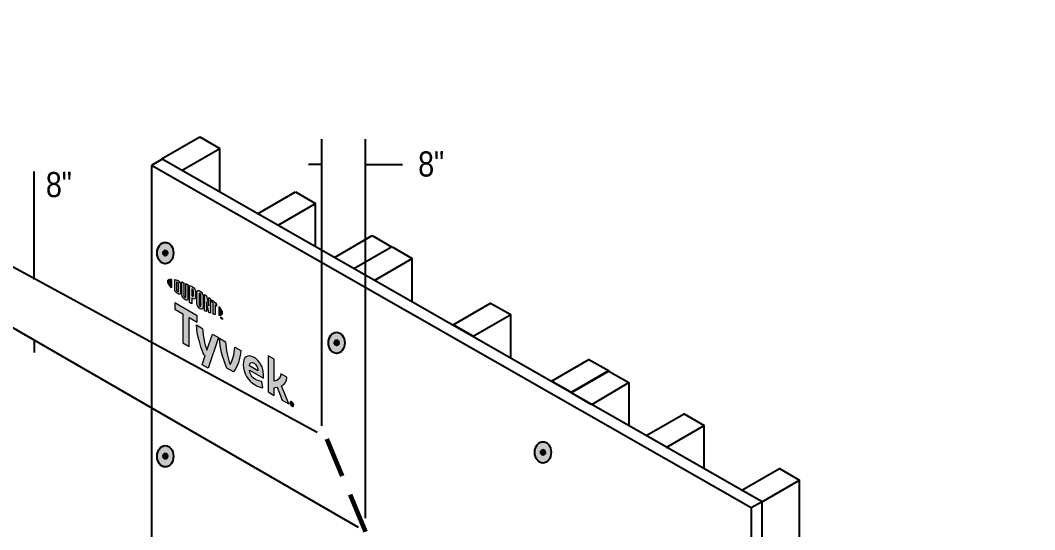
# Model space of a CAD drawing. Header units: inches. Extents: x -20.7 to 76.3, y -55.2 to 19.1.
# Drawn here: x -6.56 to -0.24, y -1.38 to 1.79 of the extents above; entities that cross this region are included whole.
import ezdxf

# ---------------------------------------------------------------- set-up
doc = ezdxf.new("R2010")
doc.units = ezdxf.units.IN
doc.header["$MEASUREMENT"] = 0
doc.linetypes.add('AI-Linetype-32', pattern=[0.375113, 0.250075, -0.125038])
for name, color, linetype, lineweight in [('G-ANNO-TTLB', 7, 'Continuous', 0), ('LOGOS', 7, 'Continuous', 0), ('TYVEK', 7, 'Continuous', 0)]:
    doc.layers.add(name, color=color, linetype=linetype, lineweight=lineweight)

# ---------------------------------------------------------------- blocks, each defined once
blk = doc.blocks.new('Block_25')
at = {"layer": 'TYVEK', "color": 1, "lineweight": 25, "true_color": 0xff0000}
for p, q in [((-6.4709, 0.1825), (-6.4709, 0.8538)), ((-4.7096, -0.7707), (-6.6272, 0.2729)), ((-4.4513, -1.3631), (-6.6272, -0.1044)), ((-6.4709, -0.1948), (-6.4709, -0.273))]:
    blk.add_line(p, q, dxfattribs=at)
at = {"layer": 'TYVEK', "insert": (-6.3964, 0.6912), "char_height": 0.2, "attachment_point": 7, "rotation": 0.99986}
blk.add_mtext('\\C1;\\c255;\\FArial Narrow|b0|i0|c1;\\H0.156298;\\W1.000002;8"', dxfattribs=at)
blk = doc.blocks.new('Block_518')
at = {"layer": 'LOGOS', "true_color": 0x848484, "transparency": 33554687}
h = blk.add_hatch(color=252, dxfattribs=at)
h.dxf.hatch_style = 2
edge = h.paths.add_edge_path()
edge.add_spline(control_points=[(-5.6389, 0.1706), (-5.6389, 0.1606), (-5.6304, 0.1463), (-5.6156, 0.1297), (-5.6156, 0.1297), (-5.6156, 0.1844), (-5.6156, 0.1844), (-5.6304, 0.185), (-5.6389, 0.1805), (-5.6389, 0.1706)], knot_values=[0, 0, 0, 0, 1, 1, 1, 2, 2, 2, 3, 3, 3, 3], degree=3, periodic=0)
h = blk.add_hatch(color=252, dxfattribs=at)
h.dxf.hatch_style = 2
edge = h.paths.add_edge_path()
edge.add_spline(control_points=[(-5.5711, 0.1091), (-5.5711, 0.1049), (-5.5733, 0.1047), (-5.5759, 0.1063), (-5.578, 0.1074), (-5.5811, 0.1101), (-5.5837, 0.1124), (-5.5837, 0.1124), (-5.5837, 0.1648), (-5.5837, 0.1648), (-5.5811, 0.1641), (-5.578, 0.1631), (-5.5759, 0.1619), (-5.5733, 0.1604), (-5.5711, 0.1577), (-5.5711, 0.1535), (-5.5711, 0.1535), (-5.5711, 0.1091), (-5.5711, 0.1091)], knot_values=[0, 0, 0, 0, 1, 1, 1, 2, 2, 2, 3, 3, 3, 4, 4, 4, 5, 5, 5, 6, 6, 6, 6], degree=3, periodic=0)
edge = h.paths.add_edge_path()
edge.add_spline(control_points=[(-5.5742, 0.1746), (-5.5784, 0.177), (-5.5843, 0.179), (-5.5951, 0.1814), (-5.5951, 0.1814), (-5.5951, 0.1089), (-5.5951, 0.1089), (-5.5856, 0.1001), (-5.5784, 0.094), (-5.5742, 0.0916), (-5.5647, 0.0861), (-5.5593, 0.0897), (-5.5593, 0.1004), (-5.5593, 0.1004), (-5.5593, 0.1486), (-5.5593, 0.1486), (-5.5593, 0.1593), (-5.5647, 0.1691), (-5.5742, 0.1746)], knot_values=[0, 0, 0, 0, 1, 1, 1, 2, 2, 2, 3, 3, 3, 4, 4, 4, 5, 5, 5, 6, 6, 6, 6], degree=3, periodic=0)
h = blk.add_hatch(color=252, dxfattribs=at)
h.dxf.hatch_style = 2
edge = h.paths.add_edge_path()
edge.add_spline(control_points=[(-5.5261, 0.0746), (-5.5261, 0.0704), (-5.5273, 0.0684), (-5.5319, 0.0717), (-5.5364, 0.0749), (-5.5376, 0.0778), (-5.5376, 0.0828), (-5.5376, 0.0828), (-5.5376, 0.1617), (-5.5376, 0.1617), (-5.5406, 0.1631), (-5.5472, 0.1659), (-5.5501, 0.1671), (-5.5501, 0.1671), (-5.5501, 0.0872), (-5.5501, 0.0872), (-5.5501, 0.0744), (-5.5447, 0.0663), (-5.5319, 0.0573), (-5.5202, 0.049), (-5.513, 0.0516), (-5.513, 0.0658), (-5.513, 0.0658), (-5.513, 0.1502), (-5.513, 0.1502), (-5.5155, 0.1514), (-5.5235, 0.1553), (-5.5261, 0.1565), (-5.5261, 0.1565), (-5.5261, 0.0746), (-5.5261, 0.0746)], knot_values=[0, 0, 0, 0, 1, 1, 1, 2, 2, 2, 3, 3, 3, 4, 4, 4, 5, 5, 5, 6, 6, 6, 7, 7, 7, 8, 8, 8, 9, 9, 9, 10, 10, 10, 10], degree=3, periodic=0)
h = blk.add_hatch(color=252, dxfattribs=at)
h.dxf.hatch_style = 2
edge = h.paths.add_edge_path()
edge.add_spline(control_points=[(-5.4786, 0.0818), (-5.4786, 0.0773), (-5.48, 0.0758), (-5.4853, 0.0788), (-5.4853, 0.0788), (-5.4898, 0.0814), (-5.4898, 0.0814), (-5.4898, 0.0814), (-5.4898, 0.1234), (-5.4898, 0.1234), (-5.4878, 0.1223), (-5.4867, 0.1217), (-5.4855, 0.121), (-5.4798, 0.1177), (-5.4786, 0.1145), (-5.4786, 0.1099), (-5.4786, 0.1099), (-5.4786, 0.0818), (-5.4786, 0.0818)], knot_values=[0, 0, 0, 0, 1, 1, 1, 2, 2, 2, 3, 3, 3, 4, 4, 4, 5, 5, 5, 6, 6, 6, 6], degree=3, periodic=0)
edge = h.paths.add_edge_path()
edge.add_spline(control_points=[(-5.4847, 0.1354), (-5.487, 0.1367), (-5.4953, 0.1412), (-5.5029, 0.145), (-5.5029, 0.145), (-5.5029, 0.0387), (-5.5029, 0.0387), (-5.5003, 0.0371), (-5.4935, 0.0328), (-5.4898, 0.0306), (-5.4898, 0.0306), (-5.4898, 0.0666), (-5.4898, 0.0666), (-5.4898, 0.0666), (-5.4847, 0.0637), (-5.4847, 0.0637), (-5.4711, 0.0559), (-5.4654, 0.0596), (-5.4654, 0.0731), (-5.4654, 0.0731), (-5.4654, 0.1044), (-5.4654, 0.1044), (-5.4654, 0.1177), (-5.4718, 0.1279), (-5.4847, 0.1354)], knot_values=[0, 0, 0, 0, 1, 1, 1, 2, 2, 2, 3, 3, 3, 4, 4, 4, 5, 5, 5, 6, 6, 6, 7, 7, 7, 8, 8, 8, 8], degree=3, periodic=0)
h = blk.add_hatch(color=252, dxfattribs=at)
h.dxf.hatch_style = 2
edge = h.paths.add_edge_path()
edge.add_spline(control_points=[(-5.432, 0.0179), (-5.432, 0.0137), (-5.4333, 0.0122), (-5.4379, 0.0147), (-5.4426, 0.0173), (-5.4439, 0.0204), (-5.4439, 0.0247), (-5.4439, 0.0247), (-5.4439, 0.091), (-5.4439, 0.091), (-5.4439, 0.0953), (-5.4426, 0.097), (-5.4379, 0.0941), (-5.4333, 0.0913), (-5.432, 0.0883), (-5.432, 0.0841), (-5.432, 0.0841), (-5.432, 0.0179), (-5.432, 0.0179)], knot_values=[0, 0, 0, 0, 1, 1, 1, 2, 2, 2, 3, 3, 3, 4, 4, 4, 5, 5, 5, 6, 6, 6, 6], degree=3, periodic=0)
edge = h.paths.add_edge_path()
edge.add_spline(control_points=[(-5.4379, 0.109), (-5.45, 0.1166), (-5.4571, 0.1146), (-5.4571, 0.1006), (-5.4571, 0.1006), (-5.4571, 0.0311), (-5.4571, 0.0311), (-5.4571, 0.0163), (-5.4506, 0.0065), (-5.4379, -0.0002), (-5.4254, -0.0068), (-5.4189, -0.0051), (-5.4189, 0.0106), (-5.4189, 0.0106), (-5.4189, 0.0769), (-5.4189, 0.0769), (-5.4189, 0.0919), (-5.4248, 0.1007), (-5.4379, 0.109)], knot_values=[0, 0, 0, 0, 1, 1, 1, 2, 2, 2, 3, 3, 3, 4, 4, 4, 5, 5, 5, 6, 6, 6, 6], degree=3, periodic=0)
h = blk.add_hatch(color=252, dxfattribs=at)
h.dxf.hatch_style = 2
edge = h.paths.add_edge_path()
edge.add_spline(control_points=[(-5.3827, 0.0179), (-5.3827, 0.0179), (-5.3972, 0.0803), (-5.3972, 0.0803), (-5.4011, 0.0832), (-5.4059, 0.0865), (-5.4095, 0.089), (-5.4095, 0.089), (-5.4095, -0.013), (-5.4095, -0.013), (-5.4069, -0.0142), (-5.4004, -0.0171), (-5.397, -0.0186), (-5.397, -0.0186), (-5.398, 0.0421), (-5.398, 0.0421), (-5.398, 0.0421), (-5.3827, -0.0245), (-5.3827, -0.0245), (-5.3795, -0.0258), (-5.3747, -0.0276), (-5.3716, -0.0287), (-5.3716, -0.0287), (-5.3716, 0.0609), (-5.3716, 0.0609), (-5.3749, 0.0635), (-5.3808, 0.0681), (-5.3836, 0.0703), (-5.3836, 0.0703), (-5.3827, 0.0179), (-5.3827, 0.0179)], knot_values=[0, 0, 0, 0, 1, 1, 1, 2, 2, 2, 3, 3, 3, 4, 4, 4, 5, 5, 5, 6, 6, 6, 7, 7, 7, 8, 8, 8, 9, 9, 9, 10, 10, 10, 10], degree=3, periodic=0)
h = blk.add_hatch(color=252, dxfattribs=at)
h.dxf.hatch_style = 2
edge = h.paths.add_edge_path()
edge.add_spline(control_points=[(-5.3652, 0.0415), (-5.3619, 0.039), (-5.3588, 0.0364), (-5.3557, 0.0339), (-5.3557, 0.0339), (-5.3557, -0.0339), (-5.3557, -0.0339), (-5.3528, -0.0348), (-5.3475, -0.0363), (-5.344, -0.0371), (-5.344, -0.0371), (-5.344, 0.0239), (-5.344, 0.0239), (-5.3406, 0.021), (-5.3374, 0.0181), (-5.3345, 0.0155), (-5.3345, 0.0155), (-5.3345, 0.0286), (-5.3345, 0.0286), (-5.3437, 0.0376), (-5.3536, 0.0463), (-5.3652, 0.0557), (-5.3652, 0.0557), (-5.3652, 0.0415), (-5.3652, 0.0415)], knot_values=[0, 0, 0, 0, 1, 1, 1, 2, 2, 2, 3, 3, 3, 4, 4, 4, 5, 5, 5, 6, 6, 6, 7, 7, 7, 8, 8, 8, 8], degree=3, periodic=0)
h = blk.add_hatch(color=252, dxfattribs=at)
h.dxf.hatch_style = 2
edge = h.paths.add_edge_path()
edge.add_spline(control_points=[(-5.2972, -0.0267), (-5.2972, -0.0368), (-5.3057, -0.0412), (-5.3205, -0.0407), (-5.3205, -0.0407), (-5.3205, 0.014), (-5.3205, 0.014), (-5.3057, -0.0025), (-5.2972, -0.0168), (-5.2972, -0.0267)], knot_values=[0, 0, 0, 0, 1, 1, 1, 2, 2, 2, 3, 3, 3, 3], degree=3, periodic=0)
h = blk.add_hatch(color=252, dxfattribs=at)
h.dxf.hatch_style = 2
edge = h.paths.add_edge_path()
edge.add_spline(control_points=[(-5.3041, -0.0557), (-5.3041, -0.0557), (-5.3027, -0.0565), (-5.3027, -0.0565), (-5.3027, -0.0565), (-5.3006, -0.0614), (-5.3006, -0.0614), (-5.3006, -0.0614), (-5.2985, -0.0589), (-5.2985, -0.0589), (-5.2985, -0.0589), (-5.2972, -0.0597), (-5.2972, -0.0597), (-5.2972, -0.0597), (-5.2972, -0.0676), (-5.2972, -0.0676), (-5.2972, -0.0676), (-5.2984, -0.0668), (-5.2984, -0.0668), (-5.2984, -0.0668), (-5.2984, -0.0612), (-5.2984, -0.0612), (-5.2984, -0.0612), (-5.3006, -0.0638), (-5.3006, -0.0638), (-5.3006, -0.0638), (-5.3007, -0.0637), (-5.3007, -0.0637), (-5.3007, -0.0637), (-5.3028, -0.0587), (-5.3028, -0.0587), (-5.3028, -0.0587), (-5.3028, -0.0643), (-5.3028, -0.0643), (-5.3028, -0.0643), (-5.3041, -0.0636), (-5.3041, -0.0636), (-5.3041, -0.0636), (-5.3041, -0.0557), (-5.3041, -0.0557)], knot_values=[0, 0, 0, 0, 1, 1, 1, 2, 2, 2, 3, 3, 3, 4, 4, 4, 5, 5, 5, 6, 6, 6, 7, 7, 7, 8, 8, 8, 9, 9, 9, 10, 10, 10, 11, 11, 11, 12, 12, 12, 13, 13, 13, 13], degree=3, periodic=0)
edge = h.paths.add_edge_path()
edge.add_spline(control_points=[(-5.309, -0.0542), (-5.309, -0.0542), (-5.3111, -0.053), (-5.3111, -0.053), (-5.3111, -0.053), (-5.3111, -0.0516), (-5.3111, -0.0516), (-5.3111, -0.0516), (-5.3056, -0.0548), (-5.3056, -0.0548), (-5.3056, -0.0548), (-5.3056, -0.0562), (-5.3056, -0.0562), (-5.3056, -0.0562), (-5.3077, -0.055), (-5.3077, -0.055), (-5.3077, -0.055), (-5.3077, -0.0615), (-5.3077, -0.0615), (-5.3077, -0.0615), (-5.309, -0.0607), (-5.309, -0.0607), (-5.309, -0.0607), (-5.309, -0.0542), (-5.309, -0.0542)], knot_values=[0, 0, 0, 0, 1, 1, 1, 2, 2, 2, 3, 3, 3, 4, 4, 4, 5, 5, 5, 6, 6, 6, 7, 7, 7, 8, 8, 8, 8], degree=3, periodic=0)
at = {"layer": 'LOGOS'}
for points, knots in [([(-5.6389, 0.1706), (-5.6389, 0.1606), (-5.6304, 0.1463), (-5.6156, 0.1297), (-5.6156, 0.1297), (-5.6156, 0.1844), (-5.6156, 0.1844), (-5.6304, 0.185), (-5.6389, 0.1805), (-5.6389, 0.1706)], [0, 0, 0, 0, 1, 1, 1, 2, 2, 2, 3, 3, 3, 3]), ([(-5.5742, 0.1746), (-5.5784, 0.177), (-5.5843, 0.179), (-5.5951, 0.1814), (-5.5951, 0.1814), (-5.5951, 0.1089), (-5.5951, 0.1089), (-5.5856, 0.1001), (-5.5784, 0.094), (-5.5742, 0.0916), (-5.5647, 0.0861), (-5.5593, 0.0897), (-5.5593, 0.1004), (-5.5593, 0.1004), (-5.5593, 0.1486), (-5.5593, 0.1486), (-5.5593, 0.1593), (-5.5647, 0.1691), (-5.5742, 0.1746)], [0, 0, 0, 0, 1, 1, 1, 2, 2, 2, 3, 3, 3, 4, 4, 4, 5, 5, 5, 6, 6, 6, 6]), ([(-5.5711, 0.1091), (-5.5711, 0.1049), (-5.5733, 0.1047), (-5.5759, 0.1063), (-5.578, 0.1074), (-5.5811, 0.1101), (-5.5837, 0.1124), (-5.5837, 0.1124), (-5.5837, 0.1648), (-5.5837, 0.1648), (-5.5811, 0.1641), (-5.578, 0.1631), (-5.5759, 0.1619), (-5.5733, 0.1604), (-5.5711, 0.1577), (-5.5711, 0.1535), (-5.5711, 0.1535), (-5.5711, 0.1091), (-5.5711, 0.1091)], [0, 0, 0, 0, 1, 1, 1, 2, 2, 2, 3, 3, 3, 4, 4, 4, 5, 5, 5, 6, 6, 6, 6]), ([(-5.5261, 0.0746), (-5.5261, 0.0704), (-5.5273, 0.0684), (-5.5319, 0.0717), (-5.5364, 0.0749), (-5.5376, 0.0778), (-5.5376, 0.0828), (-5.5376, 0.0828), (-5.5376, 0.1617), (-5.5376, 0.1617), (-5.5406, 0.1631), (-5.5472, 0.1659), (-5.5501, 0.1671), (-5.5501, 0.1671), (-5.5501, 0.0872), (-5.5501, 0.0872), (-5.5501, 0.0744), (-5.5447, 0.0663), (-5.5319, 0.0573), (-5.5202, 0.049), (-5.513, 0.0516), (-5.513, 0.0658), (-5.513, 0.0658), (-5.513, 0.1502), (-5.513, 0.1502), (-5.5155, 0.1514), (-5.5235, 0.1553), (-5.5261, 0.1565), (-5.5261, 0.1565), (-5.5261, 0.0746), (-5.5261, 0.0746)], [0, 0, 0, 0, 1, 1, 1, 2, 2, 2, 3, 3, 3, 4, 4, 4, 5, 5, 5, 6, 6, 6, 7, 7, 7, 8, 8, 8, 9, 9, 9, 10, 10, 10, 10]), ([(-5.4847, 0.1354), (-5.487, 0.1367), (-5.4953, 0.1412), (-5.5029, 0.145), (-5.5029, 0.145), (-5.5029, 0.0387), (-5.5029, 0.0387), (-5.5003, 0.0371), (-5.4935, 0.0328), (-5.4898, 0.0306), (-5.4898, 0.0306), (-5.4898, 0.0666), (-5.4898, 0.0666), (-5.4898, 0.0666), (-5.4847, 0.0637), (-5.4847, 0.0637), (-5.4711, 0.0559), (-5.4654, 0.0596), (-5.4654, 0.0731), (-5.4654, 0.0731), (-5.4654, 0.1044), (-5.4654, 0.1044), (-5.4654, 0.1177), (-5.4718, 0.1279), (-5.4847, 0.1354)], [0, 0, 0, 0, 1, 1, 1, 2, 2, 2, 3, 3, 3, 4, 4, 4, 5, 5, 5, 6, 6, 6, 7, 7, 7, 8, 8, 8, 8]), ([(-5.4786, 0.0818), (-5.4786, 0.0773), (-5.48, 0.0758), (-5.4853, 0.0788), (-5.4853, 0.0788), (-5.4898, 0.0814), (-5.4898, 0.0814), (-5.4898, 0.0814), (-5.4898, 0.1234), (-5.4898, 0.1234), (-5.4878, 0.1223), (-5.4867, 0.1217), (-5.4855, 0.121), (-5.4798, 0.1177), (-5.4786, 0.1145), (-5.4786, 0.1099), (-5.4786, 0.1099), (-5.4786, 0.0818), (-5.4786, 0.0818)], [0, 0, 0, 0, 1, 1, 1, 2, 2, 2, 3, 3, 3, 4, 4, 4, 5, 5, 5, 6, 6, 6, 6]), ([(-5.4379, 0.109), (-5.45, 0.1166), (-5.4571, 0.1146), (-5.4571, 0.1006), (-5.4571, 0.1006), (-5.4571, 0.0311), (-5.4571, 0.0311), (-5.4571, 0.0163), (-5.4506, 0.0065), (-5.4379, -0.0002), (-5.4254, -0.0068), (-5.4189, -0.0051), (-5.4189, 0.0106), (-5.4189, 0.0106), (-5.4189, 0.0769), (-5.4189, 0.0769), (-5.4189, 0.0919), (-5.4248, 0.1007), (-5.4379, 0.109)], [0, 0, 0, 0, 1, 1, 1, 2, 2, 2, 3, 3, 3, 4, 4, 4, 5, 5, 5, 6, 6, 6, 6]), ([(-5.432, 0.0179), (-5.432, 0.0137), (-5.4333, 0.0122), (-5.4379, 0.0147), (-5.4426, 0.0173), (-5.4439, 0.0204), (-5.4439, 0.0247), (-5.4439, 0.0247), (-5.4439, 0.091), (-5.4439, 0.091), (-5.4439, 0.0953), (-5.4426, 0.097), (-5.4379, 0.0941), (-5.4333, 0.0913), (-5.432, 0.0883), (-5.432, 0.0841), (-5.432, 0.0841), (-5.432, 0.0179), (-5.432, 0.0179)], [0, 0, 0, 0, 1, 1, 1, 2, 2, 2, 3, 3, 3, 4, 4, 4, 5, 5, 5, 6, 6, 6, 6]), ([(-5.3827, 0.0179), (-5.3827, 0.0179), (-5.3972, 0.0803), (-5.3972, 0.0803), (-5.4011, 0.0832), (-5.4059, 0.0865), (-5.4095, 0.089), (-5.4095, 0.089), (-5.4095, -0.013), (-5.4095, -0.013), (-5.4069, -0.0142), (-5.4004, -0.0171), (-5.397, -0.0186), (-5.397, -0.0186), (-5.398, 0.0421), (-5.398, 0.0421), (-5.398, 0.0421), (-5.3827, -0.0245), (-5.3827, -0.0245), (-5.3795, -0.0258), (-5.3747, -0.0276), (-5.3716, -0.0287), (-5.3716, -0.0287), (-5.3716, 0.0609), (-5.3716, 0.0609), (-5.3749, 0.0635), (-5.3808, 0.0681), (-5.3836, 0.0703), (-5.3836, 0.0703), (-5.3827, 0.0179), (-5.3827, 0.0179)], [0, 0, 0, 0, 1, 1, 1, 2, 2, 2, 3, 3, 3, 4, 4, 4, 5, 5, 5, 6, 6, 6, 7, 7, 7, 8, 8, 8, 9, 9, 9, 10, 10, 10, 10]), ([(-5.3652, 0.0415), (-5.3619, 0.039), (-5.3588, 0.0364), (-5.3557, 0.0339), (-5.3557, 0.0339), (-5.3557, -0.0339), (-5.3557, -0.0339), (-5.3528, -0.0348), (-5.3475, -0.0363), (-5.344, -0.0371), (-5.344, -0.0371), (-5.344, 0.0239), (-5.344, 0.0239), (-5.3406, 0.021), (-5.3374, 0.0181), (-5.3345, 0.0155), (-5.3345, 0.0155), (-5.3345, 0.0286), (-5.3345, 0.0286), (-5.3437, 0.0376), (-5.3536, 0.0463), (-5.3652, 0.0557), (-5.3652, 0.0557), (-5.3652, 0.0415), (-5.3652, 0.0415)], [0, 0, 0, 0, 1, 1, 1, 2, 2, 2, 3, 3, 3, 4, 4, 4, 5, 5, 5, 6, 6, 6, 7, 7, 7, 8, 8, 8, 8]), ([(-5.2972, -0.0267), (-5.2972, -0.0368), (-5.3057, -0.0412), (-5.3205, -0.0407), (-5.3205, -0.0407), (-5.3205, 0.014), (-5.3205, 0.014), (-5.3057, -0.0025), (-5.2972, -0.0168), (-5.2972, -0.0267)], [0, 0, 0, 0, 1, 1, 1, 2, 2, 2, 3, 3, 3, 3]), ([(-5.309, -0.0542), (-5.309, -0.0542), (-5.3111, -0.053), (-5.3111, -0.053), (-5.3111, -0.053), (-5.3111, -0.0516), (-5.3111, -0.0516), (-5.3111, -0.0516), (-5.3056, -0.0548), (-5.3056, -0.0548), (-5.3056, -0.0548), (-5.3056, -0.0562), (-5.3056, -0.0562), (-5.3056, -0.0562), (-5.3077, -0.055), (-5.3077, -0.055), (-5.3077, -0.055), (-5.3077, -0.0615), (-5.3077, -0.0615), (-5.3077, -0.0615), (-5.309, -0.0607), (-5.309, -0.0607), (-5.309, -0.0607), (-5.309, -0.0542), (-5.309, -0.0542)], [0, 0, 0, 0, 1, 1, 1, 2, 2, 2, 3, 3, 3, 4, 4, 4, 5, 5, 5, 6, 6, 6, 7, 7, 7, 8, 8, 8, 8]), ([(-5.3041, -0.0557), (-5.3041, -0.0557), (-5.3027, -0.0565), (-5.3027, -0.0565), (-5.3027, -0.0565), (-5.3006, -0.0614), (-5.3006, -0.0614), (-5.3006, -0.0614), (-5.2985, -0.0589), (-5.2985, -0.0589), (-5.2985, -0.0589), (-5.2972, -0.0597), (-5.2972, -0.0597), (-5.2972, -0.0597), (-5.2972, -0.0676), (-5.2972, -0.0676), (-5.2972, -0.0676), (-5.2984, -0.0668), (-5.2984, -0.0668), (-5.2984, -0.0668), (-5.2984, -0.0612), (-5.2984, -0.0612), (-5.2984, -0.0612), (-5.3006, -0.0638), (-5.3006, -0.0638), (-5.3006, -0.0638), (-5.3007, -0.0637), (-5.3007, -0.0637), (-5.3007, -0.0637), (-5.3028, -0.0587), (-5.3028, -0.0587), (-5.3028, -0.0587), (-5.3028, -0.0643), (-5.3028, -0.0643), (-5.3028, -0.0643), (-5.3041, -0.0636), (-5.3041, -0.0636), (-5.3041, -0.0636), (-5.3041, -0.0557), (-5.3041, -0.0557)], [0, 0, 0, 0, 1, 1, 1, 2, 2, 2, 3, 3, 3, 4, 4, 4, 5, 5, 5, 6, 6, 6, 7, 7, 7, 8, 8, 8, 9, 9, 9, 10, 10, 10, 11, 11, 11, 12, 12, 12, 13, 13, 13, 13])]:
    blk.add_open_spline(points, degree=3, knots=knots, dxfattribs=at)
blk = doc.blocks.new('Block_522')
at = {"layer": 'LOGOS', "true_color": 0x848484, "transparency": 33554687}
h = blk.add_hatch(color=252, dxfattribs=at)
h.dxf.hatch_style = 2
h.paths.add_polyline_path([(-5.4548, -0.0451), (-5.5951, 0.0359), (-5.5951, -0.0022), (-5.5445, -0.0315), (-5.5445, -0.212), (-5.5055, -0.2345), (-5.5055, -0.054), (-5.4548, -0.0832)])
h = blk.add_hatch(color=252, dxfattribs=at)
h.dxf.hatch_style = 2
edge = h.paths.add_edge_path()
edge.add_spline(control_points=[(-5.2216, -0.2388), (-5.2241, -0.2908), (-5.2344, -0.321), (-5.2505, -0.347), (-5.266, -0.3028), (-5.2761, -0.2608), (-5.2791, -0.2056), (-5.2791, -0.2056), (-5.317, -0.1838), (-5.317, -0.1838), (-5.3129, -0.2489), (-5.3006, -0.2962), (-5.2712, -0.3698), (-5.2712, -0.3698), (-5.2295, -0.3938), (-5.2295, -0.3938), (-5.2012, -0.3537), (-5.1895, -0.3201), (-5.184, -0.2605), (-5.184, -0.2605), (-5.2216, -0.2388), (-5.2216, -0.2388)], knot_values=[0, 0, 0, 0, 1, 1, 1, 2, 2, 2, 3, 3, 3, 4, 4, 4, 5, 5, 5, 6, 6, 6, 7, 7, 7, 7], degree=3, periodic=0)
h = blk.add_hatch(color=252, dxfattribs=at)
h.dxf.hatch_style = 2
edge = h.paths.add_edge_path()
edge.add_spline(control_points=[(-5.1304, -0.3561), (-5.1304, -0.3561), (-5.0786, -0.386), (-5.0786, -0.386), (-5.0786, -0.386), (-5.0786, -0.3823), (-5.0786, -0.3823), (-5.0786, -0.3648), (-5.0868, -0.3473), (-5.1018, -0.3386), (-5.1176, -0.3295), (-5.1279, -0.3363), (-5.1304, -0.3561)], knot_values=[0, 0, 0, 0, 1, 1, 1, 2, 2, 2, 3, 3, 3, 4, 4, 4, 4], degree=3, periodic=0)
edge = h.paths.add_edge_path()
edge.add_spline(control_points=[(-5.0478, -0.4919), (-5.0598, -0.4912), (-5.0775, -0.4853), (-5.0955, -0.4749), (-5.1394, -0.4496), (-5.1693, -0.4005), (-5.1693, -0.3486), (-5.1693, -0.299), (-5.1418, -0.2811), (-5.1018, -0.3043), (-5.0661, -0.3249), (-5.0427, -0.3674), (-5.0427, -0.4093), (-5.0427, -0.4186), (-5.0432, -0.4264), (-5.0437, -0.4324), (-5.0437, -0.4324), (-5.1298, -0.3827), (-5.1298, -0.3827), (-5.1263, -0.4097), (-5.1135, -0.4283), (-5.0917, -0.4409), (-5.0783, -0.4486), (-5.0655, -0.4526), (-5.0538, -0.4537), (-5.0538, -0.4537), (-5.0478, -0.4919), (-5.0478, -0.4919)], knot_values=[0, 0, 0, 0, 1, 1, 1, 2, 2, 2, 3, 3, 3, 4, 4, 4, 5, 5, 5, 6, 6, 6, 7, 7, 7, 8, 8, 8, 9, 9, 9, 9], degree=3, periodic=0)
h = blk.add_hatch(color=252, dxfattribs=at)
h.dxf.hatch_style = 2
edge = h.paths.add_edge_path()
edge.add_spline(control_points=[(-4.9312, -0.4808), (-4.9312, -0.4808), (-4.886, -0.5921), (-4.886, -0.5921), (-4.886, -0.5921), (-4.9269, -0.5686), (-4.9269, -0.5686), (-4.9269, -0.5686), (-4.9582, -0.4896), (-4.9582, -0.4896), (-4.9639, -0.491), (-4.9699, -0.4922), (-4.9765, -0.4931), (-4.9765, -0.4931), (-4.9765, -0.5399), (-4.9765, -0.5399), (-4.9765, -0.5399), (-5.0141, -0.5182), (-5.0141, -0.5182), (-5.0141, -0.5182), (-5.0141, -0.2943), (-5.0141, -0.2943), (-5.0141, -0.2943), (-4.9765, -0.3138), (-4.9765, -0.3138), (-4.9765, -0.3138), (-4.9765, -0.4516), (-4.9765, -0.4516), (-4.9509, -0.4473), (-4.9383, -0.4327), (-4.934, -0.4049), (-4.934, -0.4049), (-4.8966, -0.4264), (-4.8966, -0.4264), (-4.8975, -0.4528), (-4.9094, -0.4699), (-4.9312, -0.4808)], knot_values=[0, 0, 0, 0, 1, 1, 1, 2, 2, 2, 3, 3, 3, 4, 4, 4, 5, 5, 5, 6, 6, 6, 7, 7, 7, 8, 8, 8, 9, 9, 9, 10, 10, 10, 11, 11, 11, 12, 12, 12, 12], degree=3, periodic=0)
at = {"layer": 'LOGOS'}
blk.add_lwpolyline([(-5.4548, -0.0451), (-5.5951, 0.0359), (-5.5951, -0.0022), (-5.5445, -0.0315), (-5.5445, -0.212), (-5.5055, -0.2345), (-5.5055, -0.054), (-5.4548, -0.0832)], close=True, dxfattribs=at)
for points, knots in [([(-5.2216, -0.2388), (-5.2241, -0.2908), (-5.2344, -0.321), (-5.2505, -0.347), (-5.266, -0.3028), (-5.2761, -0.2608), (-5.2791, -0.2056), (-5.2791, -0.2056), (-5.317, -0.1838), (-5.317, -0.1838), (-5.3129, -0.2489), (-5.3006, -0.2962), (-5.2712, -0.3698), (-5.2712, -0.3698), (-5.2295, -0.3938), (-5.2295, -0.3938), (-5.2012, -0.3537), (-5.1895, -0.3201), (-5.184, -0.2605), (-5.184, -0.2605), (-5.2216, -0.2388), (-5.2216, -0.2388)], [0, 0, 0, 0, 1, 1, 1, 2, 2, 2, 3, 3, 3, 4, 4, 4, 5, 5, 5, 6, 6, 6, 7, 7, 7, 7]), ([(-5.0478, -0.4919), (-5.0598, -0.4912), (-5.0775, -0.4853), (-5.0955, -0.4749), (-5.1394, -0.4496), (-5.1693, -0.4005), (-5.1693, -0.3486), (-5.1693, -0.299), (-5.1418, -0.2811), (-5.1018, -0.3043), (-5.0661, -0.3249), (-5.0427, -0.3674), (-5.0427, -0.4093), (-5.0427, -0.4186), (-5.0432, -0.4264), (-5.0437, -0.4324), (-5.0437, -0.4324), (-5.1298, -0.3827), (-5.1298, -0.3827), (-5.1263, -0.4097), (-5.1135, -0.4283), (-5.0917, -0.4409), (-5.0783, -0.4486), (-5.0655, -0.4526), (-5.0538, -0.4537), (-5.0538, -0.4537), (-5.0478, -0.4919), (-5.0478, -0.4919)], [0, 0, 0, 0, 1, 1, 1, 2, 2, 2, 3, 3, 3, 4, 4, 4, 5, 5, 5, 6, 6, 6, 7, 7, 7, 8, 8, 8, 9, 9, 9, 9]), ([(-4.9312, -0.4808), (-4.9312, -0.4808), (-4.886, -0.5921), (-4.886, -0.5921), (-4.886, -0.5921), (-4.9269, -0.5686), (-4.9269, -0.5686), (-4.9269, -0.5686), (-4.9582, -0.4896), (-4.9582, -0.4896), (-4.9639, -0.491), (-4.9699, -0.4922), (-4.9765, -0.4931), (-4.9765, -0.4931), (-4.9765, -0.5399), (-4.9765, -0.5399), (-4.9765, -0.5399), (-5.0141, -0.5182), (-5.0141, -0.5182), (-5.0141, -0.5182), (-5.0141, -0.2943), (-5.0141, -0.2943), (-5.0141, -0.2943), (-4.9765, -0.3138), (-4.9765, -0.3138), (-4.9765, -0.3138), (-4.9765, -0.4516), (-4.9765, -0.4516), (-4.9509, -0.4473), (-4.9383, -0.4327), (-4.934, -0.4049), (-4.934, -0.4049), (-4.8966, -0.4264), (-4.8966, -0.4264), (-4.8975, -0.4528), (-4.9094, -0.4699), (-4.9312, -0.4808)], [0, 0, 0, 0, 1, 1, 1, 2, 2, 2, 3, 3, 3, 4, 4, 4, 5, 5, 5, 6, 6, 6, 7, 7, 7, 8, 8, 8, 9, 9, 9, 10, 10, 10, 11, 11, 11, 12, 12, 12, 12]), ([(-5.1304, -0.3561), (-5.1304, -0.3561), (-5.0786, -0.386), (-5.0786, -0.386), (-5.0786, -0.386), (-5.0786, -0.3823), (-5.0786, -0.3823), (-5.0786, -0.3648), (-5.0868, -0.3473), (-5.1018, -0.3386), (-5.1176, -0.3295), (-5.1279, -0.3363), (-5.1304, -0.3561)], [0, 0, 0, 0, 1, 1, 1, 2, 2, 2, 3, 3, 3, 4, 4, 4, 4])]:
    blk.add_open_spline(points, degree=3, knots=knots, dxfattribs=at)
blk = doc.blocks.new('Block_521')
at = {"layer": 'LOGOS', "true_color": 0x848484, "transparency": 33554687}
h = blk.add_hatch(color=252, dxfattribs=at)
h.dxf.hatch_style = 2
edge = h.paths.add_edge_path()
edge.add_spline(control_points=[(-5.3612, -0.1582), (-5.3612, -0.1582), (-5.395, -0.2588), (-5.395, -0.2588), (-5.4093, -0.2168), (-5.4187, -0.176), (-5.4215, -0.1234), (-5.4215, -0.1234), (-5.4594, -0.1015), (-5.4594, -0.1015), (-5.4553, -0.1667), (-5.443, -0.214), (-5.4136, -0.2875), (-5.4136, -0.2875), (-5.4061, -0.2919), (-5.4061, -0.2919), (-5.4061, -0.2919), (-5.4253, -0.3494), (-5.4253, -0.3494), (-5.4253, -0.3494), (-5.3877, -0.3711), (-5.3877, -0.3711), (-5.3877, -0.3711), (-5.3236, -0.1799), (-5.3236, -0.1799), (-5.3236, -0.1799), (-5.3612, -0.1582), (-5.3612, -0.1582)], knot_values=[0, 0, 0, 0, 1, 1, 1, 2, 2, 2, 3, 3, 3, 4, 4, 4, 5, 5, 5, 6, 6, 6, 7, 7, 7, 8, 8, 8, 9, 9, 9, 9], degree=3, periodic=0)
at = {"layer": 'LOGOS'}
blk.add_open_spline([(-5.3612, -0.1582), (-5.3612, -0.1582), (-5.395, -0.2588), (-5.395, -0.2588), (-5.4093, -0.2168), (-5.4187, -0.176), (-5.4215, -0.1234), (-5.4215, -0.1234), (-5.4594, -0.1015), (-5.4594, -0.1015), (-5.4553, -0.1667), (-5.443, -0.214), (-5.4136, -0.2875), (-5.4136, -0.2875), (-5.4061, -0.2919), (-5.4061, -0.2919), (-5.4061, -0.2919), (-5.4253, -0.3494), (-5.4253, -0.3494), (-5.4253, -0.3494), (-5.3877, -0.3711), (-5.3877, -0.3711), (-5.3877, -0.3711), (-5.3236, -0.1799), (-5.3236, -0.1799), (-5.3236, -0.1799), (-5.3612, -0.1582), (-5.3612, -0.1582)], degree=3, knots=[0, 0, 0, 0, 1, 1, 1, 2, 2, 2, 3, 3, 3, 4, 4, 4, 5, 5, 5, 6, 6, 6, 7, 7, 7, 8, 8, 8, 9, 9, 9, 9], dxfattribs=at)
blk.add_blockref('Block_522', (0, 0), dxfattribs=at)
blk = doc.blocks.new('Block_523')
at = {"layer": 'LOGOS', "true_color": 0x848484, "transparency": 33554687}
h = blk.add_hatch(color=252, dxfattribs=at)
h.dxf.hatch_style = 2
edge = h.paths.add_edge_path()
edge.add_spline(control_points=[(-4.868, -0.5878), (-4.868, -0.5878), (-4.868, -0.5919), (-4.868, -0.5919), (-4.868, -0.5919), (-4.8664, -0.5928), (-4.8664, -0.5928), (-4.8649, -0.5937), (-4.8641, -0.5937), (-4.8641, -0.5921), (-4.8641, -0.5906), (-4.8649, -0.5896), (-4.8664, -0.5887), (-4.8664, -0.5887), (-4.868, -0.5878), (-4.868, -0.5878)], knot_values=[0, 0, 0, 0, 1, 1, 1, 2, 2, 2, 3, 3, 3, 4, 4, 4, 5, 5, 5, 5], degree=3, periodic=0)
edge = h.paths.add_edge_path()
edge.add_spline(control_points=[(-4.8707, -0.5837), (-4.8707, -0.5837), (-4.8664, -0.5861), (-4.8664, -0.5861), (-4.8632, -0.588), (-4.8615, -0.5907), (-4.8615, -0.5936), (-4.8615, -0.5956), (-4.8623, -0.5966), (-4.8639, -0.5964), (-4.8631, -0.5986), (-4.862, -0.601), (-4.8607, -0.6036), (-4.8607, -0.6036), (-4.8639, -0.6018), (-4.8639, -0.6018), (-4.865, -0.5994), (-4.8659, -0.5974), (-4.8666, -0.5953), (-4.8666, -0.5953), (-4.868, -0.5945), (-4.868, -0.5945), (-4.868, -0.5945), (-4.868, -0.5994), (-4.868, -0.5994), (-4.868, -0.5994), (-4.8707, -0.5978), (-4.8707, -0.5978), (-4.8707, -0.5978), (-4.8707, -0.5837), (-4.8707, -0.5837)], knot_values=[0, 0, 0, 0, 1, 1, 1, 2, 2, 2, 3, 3, 3, 4, 4, 4, 5, 5, 5, 6, 6, 6, 7, 7, 7, 8, 8, 8, 9, 9, 9, 10, 10, 10, 10], degree=3, periodic=0)
edge = h.paths.add_edge_path()
edge.add_spline(control_points=[(-4.8663, -0.5826), (-4.8722, -0.5792), (-4.8756, -0.5811), (-4.8756, -0.5882), (-4.8756, -0.5953), (-4.8722, -0.6011), (-4.8663, -0.6045), (-4.8604, -0.6079), (-4.857, -0.606), (-4.857, -0.5989), (-4.857, -0.5919), (-4.8604, -0.586), (-4.8663, -0.5826)], knot_values=[0, 0, 0, 0, 1, 1, 1, 2, 2, 2, 3, 3, 3, 4, 4, 4, 4], degree=3, periodic=0)
edge = h.paths.add_edge_path()
edge.add_spline(control_points=[(-4.8663, -0.5798), (-4.859, -0.584), (-4.8541, -0.5921), (-4.8541, -0.6006), (-4.8541, -0.609), (-4.859, -0.6115), (-4.8663, -0.6073), (-4.8737, -0.603), (-4.8784, -0.595), (-4.8784, -0.5865), (-4.8784, -0.5781), (-4.8736, -0.5755), (-4.8663, -0.5798)], knot_values=[0, 0, 0, 0, 1, 1, 1, 2, 2, 2, 3, 3, 3, 4, 4, 4, 4], degree=3, periodic=0)
at = {"layer": 'LOGOS'}
for points, knots in [([(-4.8663, -0.5798), (-4.859, -0.584), (-4.8541, -0.5921), (-4.8541, -0.6006), (-4.8541, -0.609), (-4.859, -0.6115), (-4.8663, -0.6073), (-4.8737, -0.603), (-4.8784, -0.595), (-4.8784, -0.5865), (-4.8784, -0.5781), (-4.8736, -0.5755), (-4.8663, -0.5798)], [0, 0, 0, 0, 1, 1, 1, 2, 2, 2, 3, 3, 3, 4, 4, 4, 4]), ([(-4.8663, -0.5826), (-4.8722, -0.5792), (-4.8756, -0.5811), (-4.8756, -0.5882), (-4.8756, -0.5953), (-4.8722, -0.6011), (-4.8663, -0.6045), (-4.8604, -0.6079), (-4.857, -0.606), (-4.857, -0.5989), (-4.857, -0.5919), (-4.8604, -0.586), (-4.8663, -0.5826)], [0, 0, 0, 0, 1, 1, 1, 2, 2, 2, 3, 3, 3, 4, 4, 4, 4]), ([(-4.8707, -0.5837), (-4.8707, -0.5837), (-4.8664, -0.5861), (-4.8664, -0.5861), (-4.8632, -0.588), (-4.8615, -0.5907), (-4.8615, -0.5936), (-4.8615, -0.5956), (-4.8623, -0.5966), (-4.8639, -0.5964), (-4.8631, -0.5986), (-4.862, -0.601), (-4.8607, -0.6036), (-4.8607, -0.6036), (-4.8639, -0.6018), (-4.8639, -0.6018), (-4.865, -0.5994), (-4.8659, -0.5974), (-4.8666, -0.5953), (-4.8666, -0.5953), (-4.868, -0.5945), (-4.868, -0.5945), (-4.868, -0.5945), (-4.868, -0.5994), (-4.868, -0.5994), (-4.868, -0.5994), (-4.8707, -0.5978), (-4.8707, -0.5978), (-4.8707, -0.5978), (-4.8707, -0.5837), (-4.8707, -0.5837)], [0, 0, 0, 0, 1, 1, 1, 2, 2, 2, 3, 3, 3, 4, 4, 4, 5, 5, 5, 6, 6, 6, 7, 7, 7, 8, 8, 8, 9, 9, 9, 10, 10, 10, 10]), ([(-4.868, -0.5878), (-4.868, -0.5878), (-4.868, -0.5919), (-4.868, -0.5919), (-4.868, -0.5919), (-4.8664, -0.5928), (-4.8664, -0.5928), (-4.8649, -0.5937), (-4.8641, -0.5937), (-4.8641, -0.5921), (-4.8641, -0.5906), (-4.8649, -0.5896), (-4.8664, -0.5887), (-4.8664, -0.5887), (-4.868, -0.5878), (-4.868, -0.5878)], [0, 0, 0, 0, 1, 1, 1, 2, 2, 2, 3, 3, 3, 4, 4, 4, 5, 5, 5, 5])]:
    blk.add_open_spline(points, degree=3, knots=knots, dxfattribs=at)
blk = doc.blocks.new('Block_520')
at = {"layer": 'LOGOS'}
for name in ['Block_521', 'Block_523']:
    blk.add_blockref(name, (0, 0), dxfattribs=at)
blk = doc.blocks.new('Block_519')
at = {"layer": 'LOGOS'}
blk.add_blockref('Block_520', (0, 0), dxfattribs=at)
blk = doc.blocks.new('Block_517')
at = {"layer": 'LOGOS'}
for name in ['Block_518', 'Block_519']:
    blk.add_blockref(name, (0, 0), dxfattribs=at)

msp = doc.modelspace()

# ---------------------------------------------------------------- hatches: boundary and pattern name
at = {"layer": 'G-ANNO-TTLB', "true_color": 0xff00ff, "transparency": 33554687}
h = msp.add_hatch(color=6, dxfattribs=at)
edge = h.paths.add_edge_path()
edge.add_spline(control_points=[(20.0342, -15.1346), (20.0342, -15.1346), (-20.6658, -15.1346), (-20.6658, -15.1346), (-20.6658, -15.1346), (-20.6658, 19.0008), (-20.6658, 19.0008), (-20.6658, 19.0008), (20.0342, 19.0008), (20.0342, 19.0008), (20.0342, 19.0008), (20.0342, -15.1346), (20.0342, -15.1346)], knot_values=[0, 0, 0, 0, 1, 1, 1, 2, 2, 2, 3, 3, 3, 4, 4, 4, 4], degree=3, periodic=0)
edge = h.paths.add_edge_path()
edge.add_spline(control_points=[(-20.5408, 18.8757), (-20.5408, 18.8757), (-20.5408, -15.0095), (-20.5408, -15.0095), (-20.5408, -15.0095), (19.9092, -15.0095), (19.9092, -15.0095), (19.9092, -15.0095), (19.9092, 18.8757), (19.9092, 18.8757), (19.9092, 18.8757), (-20.5408, 18.8757), (-20.5408, 18.8757)], knot_values=[0, 0, 0, 0, 1, 1, 1, 2, 2, 2, 3, 3, 3, 4, 4, 4, 4], degree=3, periodic=0)
edge.add_line((-20.5408, 18.8757), (-20.5408, 18.8757))
at = {"layer": 'TYVEK', "true_color": 0x003b71, "transparency": 33554687}
h = msp.add_hatch(color=156, dxfattribs=at)
h.dxf.hatch_style = 2
edge = h.paths.add_edge_path()
edge.add_ellipse((-5.6545, 0.3461), major_axis=(0, 0.0664), ratio=0.766948, start_angle=0, end_angle=360)
h = msp.add_hatch(color=156, dxfattribs=at)
h.dxf.hatch_style = 2
edge = h.paths.add_edge_path()
edge.add_ellipse((-4.588, -0.2127), major_axis=(0, 0.0664), ratio=0.766948, start_angle=0, end_angle=360)
h = msp.add_hatch(color=156, dxfattribs=at)
h.dxf.hatch_style = 2
edge = h.paths.add_edge_path()
edge.add_ellipse((-5.6545, -0.9185), major_axis=(0, 0.0664), ratio=0.766948, start_angle=0, end_angle=360)
h = msp.add_hatch(color=156, dxfattribs=at)
h.dxf.hatch_style = 2
edge = h.paths.add_edge_path()
edge.add_ellipse((-3.3033, -0.8948), major_axis=(0, 0.0664), ratio=0.766948, start_angle=0, end_angle=360)

# ---------------------------------------------------------------- linework, layer by layer
at = {"layer": 'G-ANNO-TTLB'}
for points in [[(20.0342, -15.1346), (20.0342, -15.1346), (-20.6658, -15.1346), (-20.6658, -15.1346), (-20.6658, -15.1346), (-20.6658, 19.0008), (-20.6658, 19.0008), (-20.6658, 19.0008), (20.0342, 19.0008), (20.0342, 19.0008), (20.0342, 19.0008), (20.0342, -15.1346), (20.0342, -15.1346)], [(-20.5408, 18.8757), (-20.5408, 18.8757), (-20.5408, -15.0095), (-20.5408, -15.0095), (-20.5408, -15.0095), (19.9092, -15.0095), (19.9092, -15.0095), (19.9092, -15.0095), (19.9092, 18.8757), (19.9092, 18.8757), (19.9092, 18.8757), (-20.5408, 18.8757), (-20.5408, 18.8757)]]:
    msp.add_open_spline(points, degree=3, knots=[0, 0, 0, 0, 1, 1, 1, 2, 2, 2, 3, 3, 3, 4, 4, 4, 4], dxfattribs=at)
at = {"layer": 'TYVEK', "color": 33, "lineweight": 25, "true_color": 0xcc9966}
for p, q in [((-5.6768, 0.9324), (-5.4399, 1.0694)), ((-5.4399, 1.0694), (-5.3149, 0.9978)), ((-5.5483, 0.8627), (-5.3149, 0.9978)), ((-5.3149, 0.7289), (-5.3149, 0.9978)), ((-5.6733, 0.9303), (-5.6768, 0.9324)), ((-5.0802, 0.59), (-4.8433, 0.7271)), ((-4.8433, 0.7271), (-4.7183, 0.6554)), ((-4.9516, 0.5204), (-4.7183, 0.6554)), ((-4.7183, 0.3865), (-4.7183, 0.6554)), ((-4.6006, 0.3178), (-4.3668, 0.456)), ((-4.3668, 0.456), (-4.2466, 0.3848)), ((-4.4808, 0.2494), (-4.2466, 0.3848)), ((-4.2415, 0.3847), (-4.1164, 0.313)), ((-4.3498, 0.178), (-4.1164, 0.313)), ((-4.1164, 0.0441), (-4.1164, 0.313)), ((-3.7373, -0.1722), (-3.5039, -0.0372)), ((-3.5039, -0.3056), (-3.5039, -0.0372)), ((-3.1297, -0.5221), (-2.8966, -0.3872)), ((-3.1297, -0.5221), (-2.8966, -0.3872)), ((-3.1246, -0.5222), (-2.8915, -0.3874)), ((-2.8966, -0.3872), (-2.7687, -0.4606)), ((-2.9991, -0.5973), (-2.7687, -0.4606)), ((-2.7687, -0.4606), (-2.7687, -0.7283)), ((-3.0021, -0.5956), (-3.1297, -0.5221)), ((-2.5366, -0.8633), (-2.2996, -0.7263)), ((-2.2996, -0.9961), (-2.2996, -0.7263)), ((-1.9425, -1.2041), (-1.7056, -1.067)), ((-1.7056, -6.9627), (-1.7056, -1.067))]:
    msp.add_line(p, q, dxfattribs=at)
at = {"layer": 'TYVEK', "color": 1, "lineweight": 25, "true_color": 0xff0000}
for p, q in [((-4.6786, -0.7283), (-4.6786, 1.0543)), ((-4.4071, -1.304), (-4.4071, 1.0543)), ((-4.6848, 0.898), (-4.7629, 0.898)), ((-4.4071, 0.898), (-4.177, 0.898))]:
    msp.add_line(p, q, dxfattribs=at)
at = {"layer": 'TYVEK', "color": 2, "lineweight": 25, "true_color": 0xffff00}
for p, q in [((-5.6733, 0.9303), (-5.7401, 0.8917)), ((-1.939, -1.202), (-5.6733, 0.9303)), ((-1.939, -1.202), (-2.0058, -1.2407)), ((-1.939, -7.0977), (-1.939, -1.202))]:
    msp.add_line(p, q, dxfattribs=at)
at = {"layer": 'TYVEK', "color": 18, "lineweight": 25, "true_color": 0x000000}
for p, q in [((-5.7401, 0.8917), (-5.7401, -4.9745)), ((-2.0058, -1.2407), (-5.7401, 0.8917)), ((-2.0058, -1.2407), (-2.0058, -7.1364))]:
    msp.add_line(p, q, dxfattribs=at)
at = {"layer": 'TYVEK', "color": 252, "lineweight": 25, "true_color": 0x848484}
for p, q in [((-5.668, 0.3465), (-5.641, 0.3465)), ((-5.6545, 0.3636), (-5.6545, 0.3293)), ((-4.6015, -0.2123), (-4.5744, -0.2123)), ((-4.588, -0.1951), (-4.588, -0.2294)), ((-3.3033, -0.8772), (-3.3033, -0.9115)), ((-5.668, -0.9181), (-5.641, -0.9181)), ((-5.6545, -0.901), (-5.6545, -0.9352)), ((-3.3168, -0.8944), (-3.2897, -0.8944))]:
    msp.add_line(p, q, dxfattribs=at)
at = {"layer": 'TYVEK', "color": 18, "linetype": 'AI-Linetype-32', "lineweight": 60, "true_color": 0x000000}
msp.add_line((-4.4071, -1.3887), (-4.6609, -0.7825), dxfattribs=at)
at = {"layer": 'TYVEK', "color": 33, "lineweight": 25, "true_color": 0xcc9966}
for points in [[(-3.7373, -0.1722), (-3.8623, -0.1005), (-3.629, 0.0345), (-3.5039, -0.0372)], [(-3.1246, -0.5222), (-3.2499, -0.4507), (-3.0165, -0.3157), (-2.8915, -0.3874)], [(-2.533, -0.8613), (-2.6596, -0.7905), (-2.4247, -0.6545), (-2.2996, -0.7263)], [(-1.939, -1.202), (-2.064, -1.1303), (-1.8306, -0.9953), (-1.7056, -1.067)]]:
    msp.add_lwpolyline(points, dxfattribs=at)
at = {"layer": 'TYVEK', "color": 18, "lineweight": 60, "true_color": 0x000000}
msp.add_lwpolyline([(-2.0058, -1.2407)], dxfattribs=at)
at = {"layer": 'TYVEK', "color": 18, "lineweight": 25, "true_color": 0x000000}
for centre in [(-5.6545, 0.3461), (-4.588, -0.2127), (-5.6545, -0.9185), (-3.3033, -0.8948)]:
    msp.add_ellipse(centre, major_axis=(0, 0.0664), ratio=0.766948, dxfattribs=at)
at = {"layer": 'TYVEK', "color": 252, "lineweight": 25, "true_color": 0x848484}
for centre in [(-5.6545, 0.3465), (-4.588, -0.2123), (-3.3033, -0.8944), (-5.6545, -0.9181)]:
    msp.add_ellipse(centre, major_axis=(0, 0.0171), ratio=0.788846, dxfattribs=at)

# ---------------------------------------------------------------- block references
at = {"layer": 'LOGOS'}
msp.add_blockref('Block_517', (0, 0), dxfattribs=at)
at = {"layer": 'TYVEK'}
msp.add_blockref('Block_25', (0, 0), dxfattribs=at)

# ---------------------------------------------------------------- texts
at = {"layer": 'TYVEK', "insert": (-4.0787, 0.8193), "char_height": 0.2, "attachment_point": 7, "rotation": 0.99986}
msp.add_mtext('\\C1;\\c255;\\FArial Narrow|b0|i0|c1;\\H0.156298;\\W1.000002;8"', dxfattribs=at)

doc.saveas('drawing.dxf')
